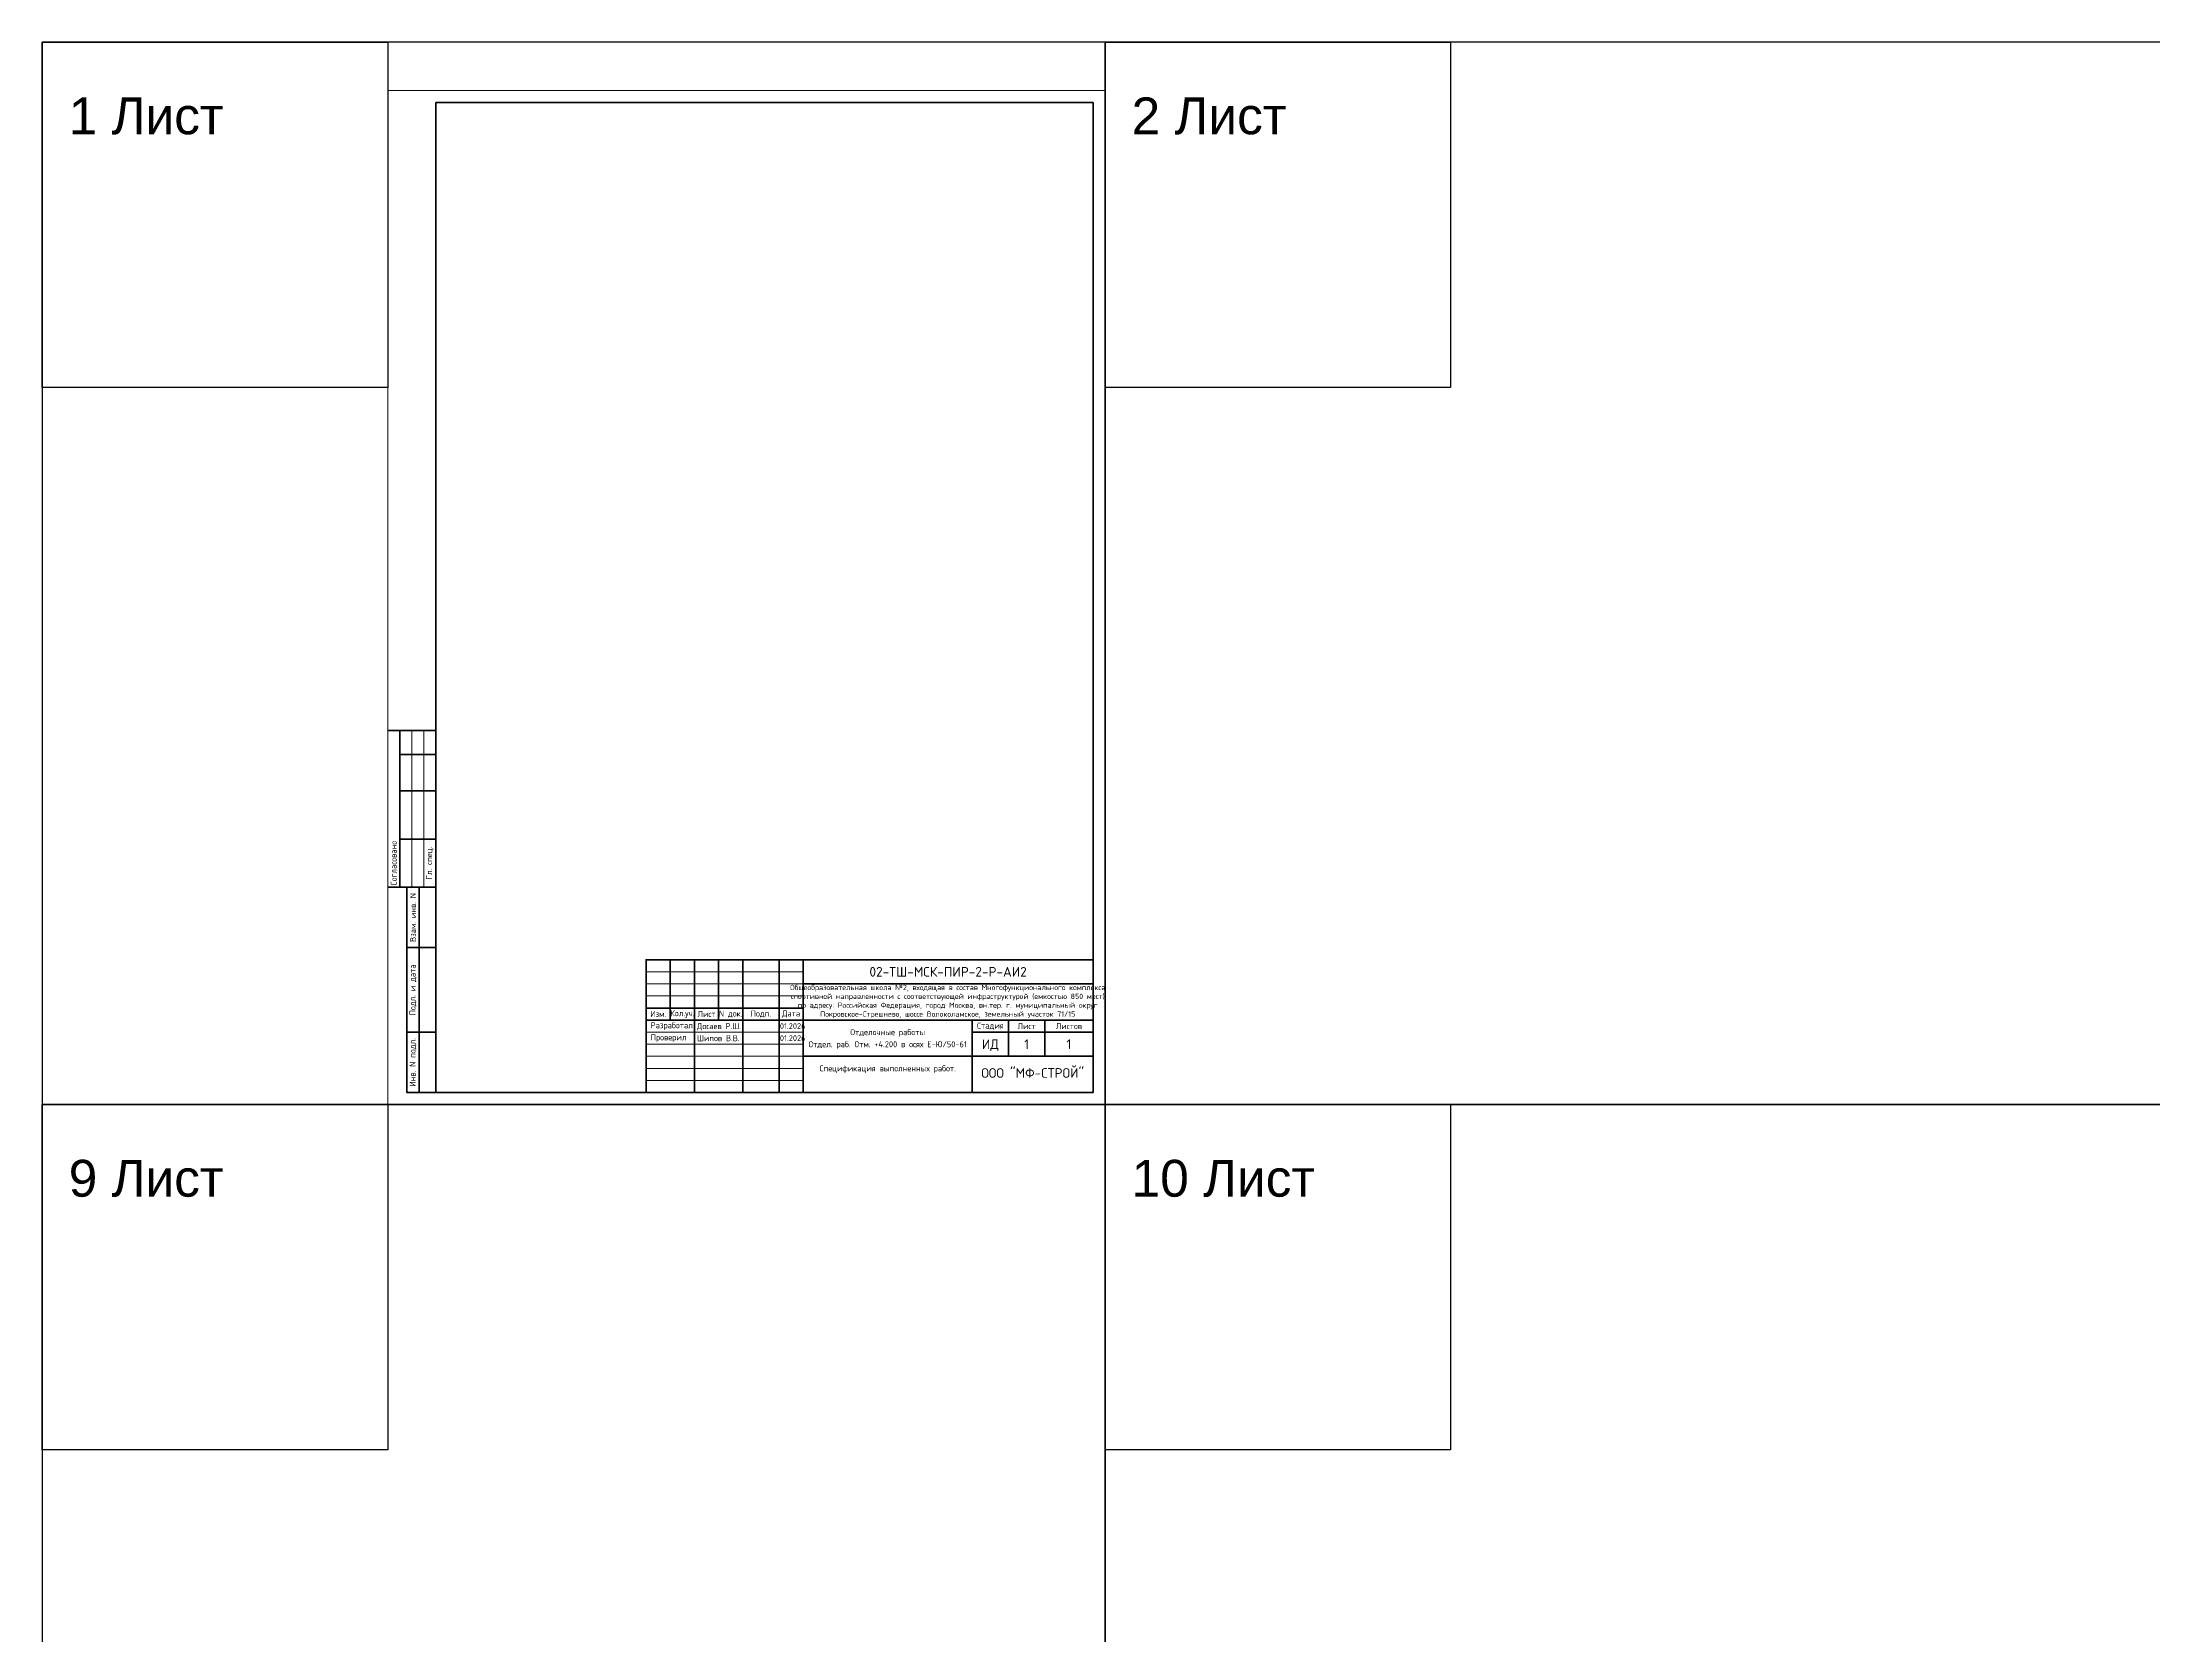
# Paper-space layout 'Лист1' of a CAD drawing. Header units: millimetres. Extents: x -143 to 3377, y -880 to 440.
# Drawn here: x -143 to 731, y -220 to 440 of the extents above; entities that cross this region are included whole.
import ezdxf
from ezdxf.enums import TextEntityAlignment as Align

# ---------------------------------------------------------------- set-up
doc = ezdxf.new("R2018")
doc.units = ezdxf.units.MM
doc.styles.get("Standard").update_dxf_attribs({"font": 'arial.ttf'})
doc.styles.add('СПДС', font='isocpeur.ttf', dxfattribs={"width": 0.9})

# ---------------------------------------------------------------- blocks, each defined once
blk = doc.blocks.new('*U4')
at = {"lineweight": 0}
blk.add_lwpolyline([(-292, -5), (5, -5), (5, 415), (-292, 415)], close=True, dxfattribs=at)
at = {"color": 0, "linetype": 'Continuous', "lineweight": 50}
blk.add_lwpolyline([(-272, 410), (0, 410), (0, 0), (-272, 0)], close=True, dxfattribs=at)
at = {"lineweight": 35}
for points in [[(-272, 150), (-292, 150)], [(-287, 85), (-287, 150)], [(-272, 140), (-287, 140)], [(-272, 125), (-287, 125)], [(-272, 105), (-287, 105)], [(-272, 85), (-292, 85)], [(-272, 85), (-284, 85), (-284, 0), (-272, 0)], [(-279, 0), (-279, 85)], [(-272, 60), (-284, 60)], [(-175, 55), (-175, 30)], [(-165, 55), (-165, 0)], [(-155, 55), (-155, 30)], [(-145, 55), (-145, 0)], [(-130, 55), (-130, 0)], [(-120, 55), (-120, 0)], [(-120, 45), (0, 45)], [(-185, 35), (-120, 35)], [(-185, 30), (0, 30)], [(-50, 30), (-50, 0)], [(-35, 30), (-35, 15)], [(-20, 30), (-20, 15)], [(-272, 25), (-284, 25)], [(-50, 25), (0, 25)], [(-120, 15), (0, 15)]]:
    blk.add_lwpolyline(points, dxfattribs=at)
at = {"lineweight": 18}
for points in [[(-282, 85), (-282, 150)], [(-277, 85), (-277, 150)], [(-185, 50), (-120, 50)], [(-185, 45), (-120, 45)], [(-185, 40), (-120, 40)], [(-185, 25), (-120, 25)], [(-185, 20), (-120, 20)], [(-185, 15), (-120, 15)], [(-185, 10), (-120, 10)], [(-185, 5), (-120, 5)]]:
    blk.add_lwpolyline(points, dxfattribs=at)
at = {"lineweight": 35}
blk.add_lwpolyline([(-185, 0), (0, 0), (0, 55), (-185, 55)], close=True, dxfattribs=at)
at = {"lineweight": 0}
blk.add_lwpolyline([(0, -5), (5, -5), (5, 0)], dxfattribs=at)
at = {"lineweight": -2, "char_height": 2.5, "attachment_point": 5, "rotation": 90, "style": 'СПДС'}
for s, insert, width in [('Согласовано', (-289.5, 95), 19.9913), ('Гл. спец.', (-274.5, 95), 19.9913), ('Взам. инв. N', (-281.5, 72.5), 24.9913), ('Подл. и дата', (-281.5, 42.5), 34.9913), ('Инв. N подл.', (-281.5, 12.5), 24.9913)]:
    blk.add_mtext(s, dxfattribs=dict(at, insert=insert, width=width))
at = {"insert": (-119.31, 44.61), "char_height": 2.2, "attachment_point": 1, "style": 'СПДС'}
blk.add_mtext_dynamic_manual_height_columns('\\pxqc;Общеобразовательная школа №2, входящая в состав Многофункционального комплекса спортивной направленности с соответствующей инфраструктурой (емкостью 850 мест) \\Pпо адресу: Российская Федерация, город Москва, вн.тер. г. муниципальный округ Покровское-Стрешнево, шоссе Волоколамское, земельный участок 71/15', width=118.2929, gutter_width=0, heights=[15.2], dxfattribs=at)
at = {"lineweight": -2, "char_height": 2.5, "style": 'СПДС'}
for s, insert, width, attachment_point in [('Разработал', (-183.15, 27.5), 17.9525, 4), ('Изм.', (-180, 32.5), 10, 5), ('Кол.уч.', (-170, 32.5), 10, 5), ('Лист', (-160, 32.5), 10, 5), ('N док.', (-150, 32.5), 10, 5), ('Подп.', (-137.5, 32.5), 15, 5), ('Дата', (-125, 32.5), 10, 5), ('Стадия', (-42.5, 27.5), 15, 5), ('Лист', (-27.5, 27.5), 15, 5), ('Листов', (-10, 27.5), 20, 5), ('Проверил', (-183.15, 22.5), 17.9525, 4)]:
    blk.add_mtext(s, dxfattribs=dict(at, insert=insert, width=width, attachment_point=attachment_point))
at = {"lineweight": 30, "width": 0.9, "flags": 104}
blk.add_attdef('ШАПКА', text='', height=3, dxfattribs=at).set_placement((-135, 281), align=Align.MIDDLE_CENTER)
at = {"style": 'СПДС'}
for tag, height, p in [('ШИФР_ПРОЕКТА', 4, (-60, 50)), ('НАИМЕНОВАНИЕ_ОБЪЕКТА', 2.5, (-85, 25)), ('НАИМЕНОВАНИЕ_ОБЪЕКТА2', 2.5, (-85, 20)), ('СТАДИЯ', 4, (-42.5, 20)), ('ЛИСТ_первый', 4, (-27.5, 20)), ('ЛИСТОВ', 4, (-10, 20)), ('НАИМЕНОВАНИЕ_ЧЕРТЕЖА1', 2.5, (-85, 10)), ('ОРГАНИЗАЦИЯ_РАЗРАБОТЧИК1', 4, (-25, 8.09)), ('НАИМЕНОВАНИЕ_ЧЕРТЕЖА2', 2.5, (-85, 5))]:
    blk.add_attdef(tag, text='', height=height, dxfattribs=at).set_placement(p, align=Align.MIDDLE_CENTER)
for tag, p in [('РАЗРАБОТЧИК', (-163.97, 27.5)), ('РУК.ГРУППЫ', (-163.97, 22.5))]:
    blk.add_attdef(tag, text='', height=2.5, dxfattribs=at).set_placement(p, align=Align.MIDDLE_LEFT)
at = {"style": 'СПДС', "width": 0.9}
for p in [(-129.65, 26.37), (-129.65, 21.37)]:
    blk.add_attdef('ДАТА', p, '', height=2.3, dxfattribs=at)
blk = doc.blocks.new('*U6')
at = {"color": 4}
blk.add_lwpolyline([(-220, -220), (220, -220), (220, 220), (-220, 220)], close=True, dxfattribs=at)
at = {"color": 3}
blk.add_lwpolyline([(-220, 220), (-77, 220), (-77, 77), (-220, 77)], close=True, dxfattribs=at)
blk = doc.blocks.new('*U7')
at = {"color": 0, "linetype": 'ByBlock', "lineweight": -2, "transparency": 16777216}
for p in [(0, 880), (440, 880), (0, 440), (440, 440)]:
    blk.add_blockref('*U6', p, dxfattribs=at)

psp = doc.layouts.new('Лист1')

# ---------------------------------------------------------------- block references
psp.add_blockref('*U7', (77, -660))
ref = psp.add_blockref('*U4', (292, 5))
ref.add_attrib('СТАДИЯ', 'ИД', dxfattribs={"height": 4, "style": 'СПДС'}).set_placement((249.5, 25), align=Align.MIDDLE_CENTER)
ref.add_attrib('ЛИСТ_первый', '1', dxfattribs={"height": 4, "style": 'СПДС'}).set_placement((264.5, 25), align=Align.MIDDLE_CENTER)
ref.add_attrib('ЛИСТОВ', '1', dxfattribs={"height": 4, "style": 'СПДС'}).set_placement((282, 25), align=Align.MIDDLE_CENTER)
ref.add_attrib('ШИФР_ПРОЕКТА', '02-ТШ-МСК-ПИР-2-Р-АИ2', dxfattribs={"height": 4, "style": 'СПДС'}).set_placement((232, 55), align=Align.MIDDLE_CENTER)
ref.add_attrib('НАИМЕНОВАНИЕ_ОБЪЕКТА', 'Отделочные работы', dxfattribs={"height": 2.5, "style": 'СПДС'}).set_placement((207, 30), align=Align.MIDDLE_CENTER)
ref.add_attrib('НАИМЕНОВАНИЕ_ОБЪЕКТА2', 'Отдел. раб. Отм. +4.200 в осях Е-Ю/50-61', dxfattribs={"height": 2.5, "style": 'СПДС'}).set_placement((207, 25), align=Align.MIDDLE_CENTER)
ref.add_attrib('НАИМЕНОВАНИЕ_ЧЕРТЕЖА1', 'Спецификация выполненных работ.', dxfattribs={"height": 2.5, "style": 'СПДС'}).set_placement((207, 15), align=Align.MIDDLE_CENTER)
ref.add_attrib('ОРГАНИЗАЦИЯ_РАЗРАБОТЧИК1', 'ООО "МФ-СТРОЙ"', dxfattribs={"height": 4, "style": 'СПДС'}).set_placement((267, 13.09), align=Align.MIDDLE_CENTER)
ref.add_attrib('РАЗРАБОТЧИК', 'Досаев Р.Ш.', dxfattribs={"height": 2.5, "style": 'СПДС'}).set_placement((128.03, 32.5), align=Align.MIDDLE_LEFT)
ref.add_attrib('РУК.ГРУППЫ', 'Шипов В.В.', dxfattribs={"height": 2.5, "style": 'СПДС'}).set_placement((128.03, 27.5), align=Align.MIDDLE_LEFT)
ref.add_attrib('ДАТА', '01.2026', (162.35, 31.37), dxfattribs={"height": 2.3, "style": 'СПДС', "width": 0.9})
ref.add_attrib('ДАТА', '01.2026', (162.35, 26.37), dxfattribs={"height": 2.3, "style": 'СПДС', "width": 0.9})
lines = psp.add_mtext('\\W0.9000;', dxfattribs={"insert": (228.59, 280.14), "char_height": 68.8, "attachment_point": 1})
ref.add_attrib('ШАПКА', '', (228.59, 280.14), dxfattribs={"flags": 104}).embed_mtext(lines)

# ---------------------------------------------------------------- texts
at = {"char_height": 15.258, "attachment_point": 1}
for s, insert in [('1 Лист', (-132.05, 417.12)), ('2 Лист', (307.95, 417.12)), ('9 Лист', (-132.05, -22.88)), ('10 Лист', (307.95, -22.88))]:
    psp.add_mtext_dynamic_manual_height_columns(s, width=109.6484, gutter_width=76.29, heights=[0], dxfattribs=dict(at, insert=insert))

doc.saveas('drawing.dxf')
